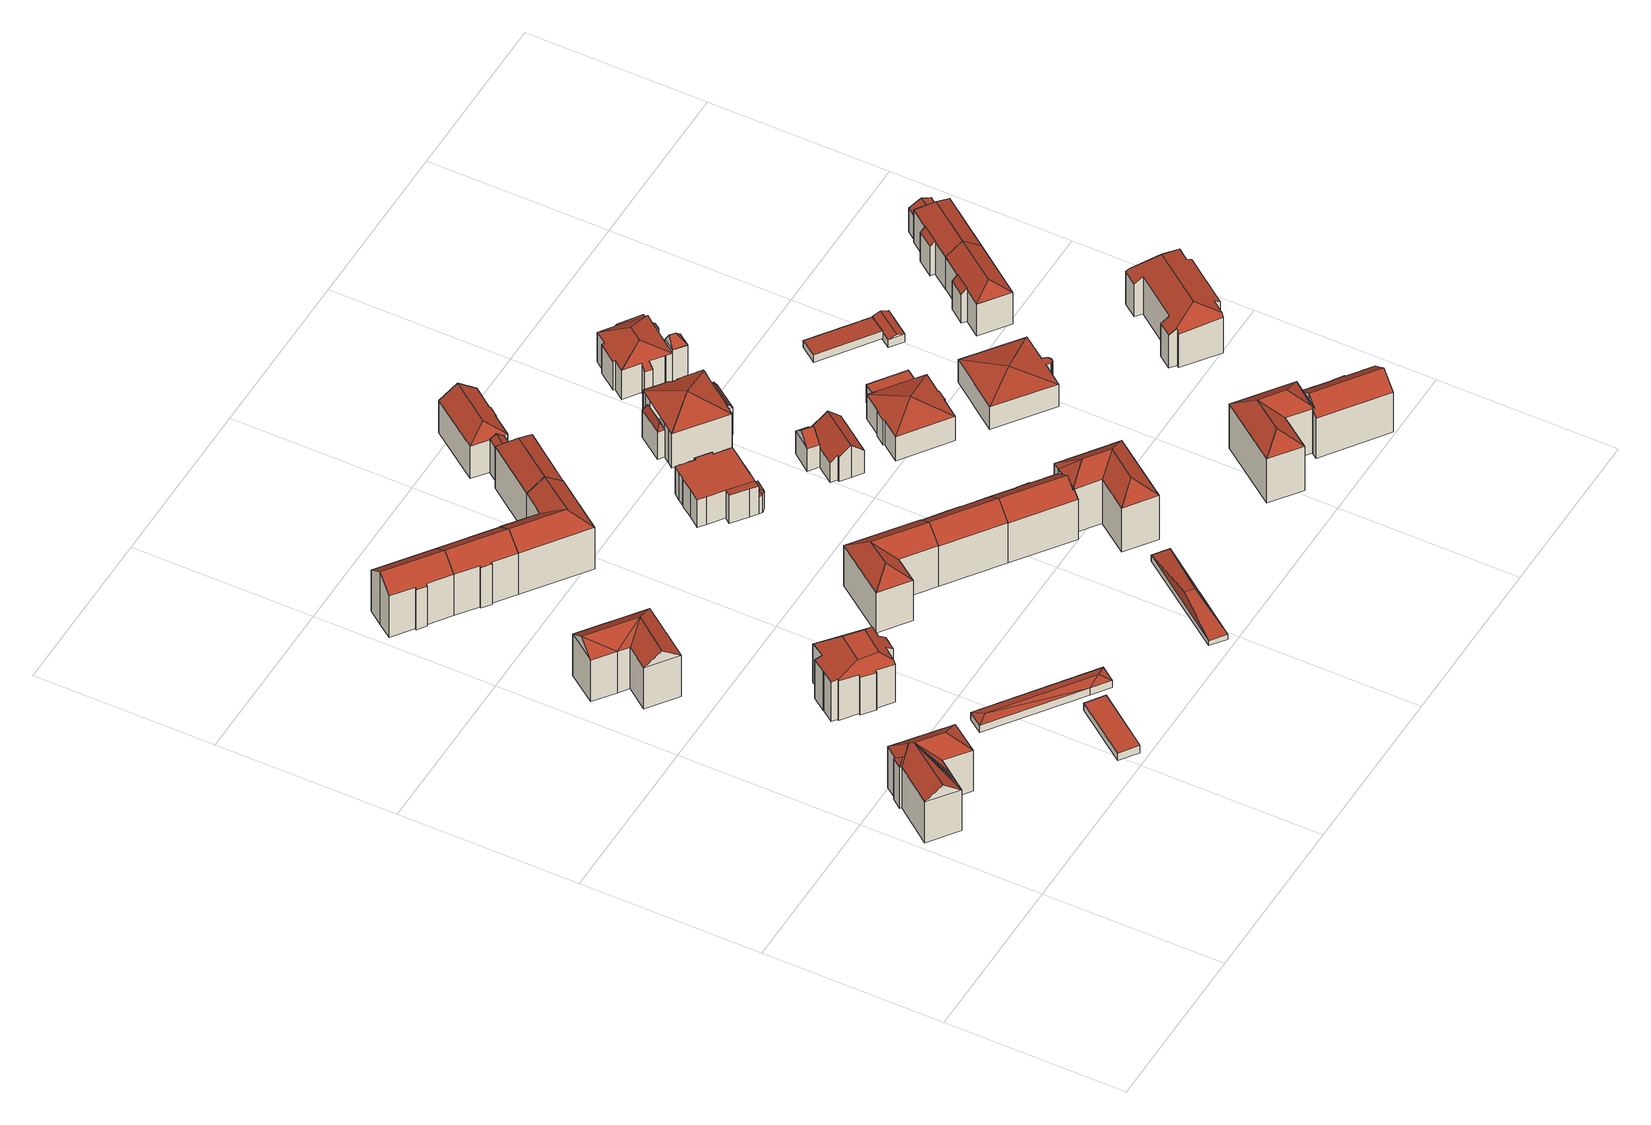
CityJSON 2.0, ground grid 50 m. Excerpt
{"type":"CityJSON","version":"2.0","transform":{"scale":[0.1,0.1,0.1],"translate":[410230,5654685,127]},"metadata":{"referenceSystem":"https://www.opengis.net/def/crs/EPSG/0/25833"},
"CityObjects":{
"building1":{"type":"Building","attributes":{"Dachtyp_tdc":"tdcFreeFormRoof","Gemeindeschluessel":14612000,"Dachneigung":37.19,"QualitaetDacherkennung":79,"Geometrietyp2DReferenz":"3000","measuredHeight":17.62,"function":"31001_9998","roofType":"5000"},"geometry":[{"type":"Solid","lod":"2","boundaries":[[[[0,1,2,3]],[[1,4,5,2]],[[4,6,7,5]],[[6,8,9,7]],[[8,10,11,9]],[[10,12,13,11]],[[12,14,15,13]],[[14,16,17,15]],[[16,18,19,17]],[[18,20,21,19]],[[20,22,23,21]],[[22,24,25,23]],[[24,0,3,25]],[[26,16,14]],[[26,18,16]],[[26,20,18]],[[26,22,20]],[[27,22,26]],[[28,29,26,14,12]],[[28,12,10]],[[30,31,29,28,10,8]],[[32,30,8,6]],[[33,32,6,4]],[[33,4,1]],[[31,30,32,33,1,0]],[[0,24,27,26,29,31]],[[22,27,24]],[[3,2,5,7,9,11,13,15,17,19,21,23,25]]]],"semantics":{"surfaces":[{"type":"WallSurface"},{"type":"RoofSurface"},{"type":"GroundSurface"}],"values":[[0,0,0,0,0,0,0,0,0,0,0,0,0,1,1,1,1,1,1,1,1,1,1,1,1,1,0,2]]}}]},
"building2":{"type":"Building","attributes":{"Dachtyp_tdc":"tdcFreeFormRoof","Gemeindeschluessel":14612000,"Dachneigung":36.85,"QualitaetDacherkennung":81,"Geometrietyp2DReferenz":"3000","measuredHeight":17.79,"function":"31001_9998","roofType":"5000"},"geometry":[{"type":"Solid","lod":"2","boundaries":[[[[34,35,36,37]],[[35,38,39,36]],[[38,40,41,39]],[[40,42,43,41]],[[42,44,45,43]],[[44,46,47,45]],[[46,34,37,47]],[[48,46,44]],[[49,46,48]],[[46,49,34]],[[50,48,44,42]],[[50,42,40]],[[48,50,40,38]],[[49,48,38,35]],[[49,35,34]],[[37,36,39,41,43,45,47]]]],"semantics":{"surfaces":[{"type":"WallSurface"},{"type":"RoofSurface"},{"type":"GroundSurface"}],"values":[[0,0,0,0,0,0,0,1,1,1,1,0,1,1,0,2]]}}]},
"building3":{"type":"Building","attributes":{"Dachtyp_tdc":"tdcPolyFlatRoof","Gemeindeschluessel":14612000,"Dachneigung":2.6,"QualitaetDacherkennung":69,"Geometrietyp2DReferenz":"3000","measuredHeight":2.66,"function":"31001_2463","roofType":"2100"},"geometry":[{"type":"Solid","lod":"2","boundaries":[[[[51,52,53,54]],[[52,55,56,53]],[[55,57,58,56]],[[57,59,60,58]],[[59,51,54,60]],[[59,57,55,52,51]],[[54,53,56,58,60]]]],"semantics":{"surfaces":[{"type":"WallSurface"},{"type":"RoofSurface"},{"type":"GroundSurface"}],"values":[[0,0,0,0,0,1,2]]}}]},
"building4":{"type":"Building","attributes":{"Dachtyp_tdc":"tdcFreeFormRoof","Gemeindeschluessel":14612000,"Dachneigung":16.1,"QualitaetDacherkennung":41,"Geometrietyp2DReferenz":"3000","measuredHeight":15.59,"function":"31001_9998","roofType":"5000"},"geometry":[{"type":"Solid","lod":"2","boundaries":[[[[61,62,63,64]],[[62,65,66,63]],[[65,67,68,66]],[[67,69,70,68]],[[69,71,72,70]],[[71,73,74,72]],[[73,75,76,74]],[[75,77,78,76]],[[77,79,80,78]],[[79,81,82,80]],[[81,83,84,82]],[[83,85,86,84]],[[85,87,88,86]],[[87,89,90,88]],[[89,91,92,90]],[[91,93,94,92]],[[93,95,96,94]],[[95,61,64,96]],[[77,97,98,99,100,83,81,79]],[[101,102,95,93,91,89,87,85,100,99]],[[101,103,104,71,69,67,65,62,61,102]],[[98,97,75,73,104,103]],[[99,98,103,101]],[[77,75,97]],[[85,83,100]],[[61,95,102]],[[73,71,104]],[[64,63,66,68,70,72,74,76,78,80,82,84,86,88,90,92,94,96]]]],"semantics":{"surfaces":[{"type":"WallSurface"},{"type":"RoofSurface"},{"type":"GroundSurface"}],"values":[[0,0,0,0,0,0,0,0,0,0,0,0,0,0,0,0,0,0,1,1,1,1,1,0,0,0,0,2]]}}]},
"building5":{"type":"Building","attributes":{"Dachtyp_tdc":"tdcFreeFormRoof","Gemeindeschluessel":14612000,"Dachneigung":17.69,"QualitaetDacherkennung":24,"Geometrietyp2DReferenz":"3000","measuredHeight":3.12,"function":"31001_2463","roofType":"5000"},"geometry":[{"type":"Solid","lod":"2","boundaries":[[[[105,106,107,108]],[[106,109,110,107]],[[109,111,112,110]],[[111,113,114,112]],[[113,105,108,114]],[[115,116,113,111]],[[115,111,109]],[[116,106,105]],[[115,106,116]],[[106,115,109]],[[116,105,113]],[[108,107,110,112,114]]]],"semantics":{"surfaces":[{"type":"WallSurface"},{"type":"RoofSurface"},{"type":"GroundSurface"}],"values":[[0,0,0,0,0,1,1,1,1,1,1,2]]}}]},
"building6":{"type":"Building","attributes":{"Dachtyp_tdc":"tdcGableRoof","Gemeindeschluessel":14612000,"Dachneigung":37.28,"QualitaetDacherkennung":87,"Geometrietyp2DReferenz":"3000","measuredHeight":17.75,"function":"31001_9998","roofType":"3100"},"geometry":[{"type":"Solid","lod":"2","boundaries":[[[[117,118,119,120]],[[118,121,122,119]],[[121,123,124,122]],[[123,125,126,124]],[[125,127,128,126]],[[127,129,130,128]],[[129,131,132,130]],[[131,133,134,132]],[[133,135,136,134]],[[135,117,120,136]],[[131,129,127,125]],[[125,123,121,118,117,135,133,131]],[[120,119,122,124,126,128,130,132,134,136]]]],"semantics":{"surfaces":[{"type":"WallSurface"},{"type":"RoofSurface"},{"type":"GroundSurface"}],"values":[[0,0,0,0,0,0,0,0,0,0,1,1,2]]}}]},
"building7":{"type":"Building","attributes":{"Dachtyp_tdc":"tdcGableRoof","Gemeindeschluessel":14612000,"Dachneigung":37.38,"QualitaetDacherkennung":84,"Geometrietyp2DReferenz":"3000","measuredHeight":17.75,"function":"31001_9998","roofType":"3100"},"geometry":[{"type":"Solid","lod":"2","boundaries":[[[[137,138,139,140]],[[138,141,142,139]],[[141,133,134,142]],[[133,131,132,134]],[[131,129,130,132]],[[129,143,144,130]],[[143,145,146,144]],[[145,147,148,146]],[[147,149,150,148]],[[149,137,140,150]],[[145,143,129,131]],[[131,133,141,138,137,149,147,145]],[[140,139,142,134,132,130,144,146,148,150]]]],"semantics":{"surfaces":[{"type":"WallSurface"},{"type":"RoofSurface"},{"type":"GroundSurface"}],"values":[[0,0,0,0,0,0,0,0,0,0,1,1,2]]}}]},
"building8":{"type":"Building","attributes":{"Dachtyp_tdc":"tdcFreeFormRoof","Gemeindeschluessel":14612000,"Dachneigung":36.62,"QualitaetDacherkennung":90,"Geometrietyp2DReferenz":"3000","measuredHeight":17.75,"function":"31001_9998","roofType":"5000"},"geometry":[{"type":"Solid","lod":"2","boundaries":[[[[147,151,144,148]],[[151,152,153,144]],[[152,154,155,153]],[[154,156,157,155]],[[156,158,159,157]],[[158,147,148,159]],[[160,161,162,158,156]],[[160,156,154]],[[161,160,154,152]],[[145,162,161,152,151]],[[145,151,147]],[[162,145,147,158]],[[148,144,153,155,157,159]]]],"semantics":{"surfaces":[{"type":"WallSurface"},{"type":"RoofSurface"},{"type":"GroundSurface"}],"values":[[0,0,0,0,0,0,1,0,1,1,0,1,2]]}}]},
"building9":{"type":"Building","attributes":{"Dachtyp_tdc":"tdcFreeFormRoof","Gemeindeschluessel":14612000,"Dachneigung":36.88,"QualitaetDacherkennung":76,"Geometrietyp2DReferenz":"3000","measuredHeight":17.45,"function":"31001_9998","roofType":"5000"},"geometry":[{"type":"Solid","lod":"2","boundaries":[[[[163,164,165,166]],[[164,167,168,165]],[[167,169,170,168]],[[169,171,172,170]],[[171,173,174,172]],[[173,163,166,174]],[[175,176,177,173,171]],[[175,171,169]],[[176,175,169,167]],[[178,177,176,167,164]],[[178,164,163]],[[177,178,163,173]],[[166,165,168,170,172,174]]]],"semantics":{"surfaces":[{"type":"WallSurface"},{"type":"RoofSurface"},{"type":"GroundSurface"}],"values":[[0,0,0,0,0,0,1,0,1,1,1,1,2]]}}]},
"building10":{"type":"Building","attributes":{"Dachtyp_tdc":"tdcHipRoof","Gemeindeschluessel":14612000,"Dachneigung":10.23,"QualitaetDacherkennung":12,"Geometrietyp2DReferenz":"3000","measuredHeight":5.28,"function":"31001_2463","roofType":"3200"},"geometry":[{"type":"Solid","lod":"2","boundaries":[[[[179,180,181,182]],[[180,183,184,181]],[[183,185,186,184]],[[185,179,182,186]],[[183,180,187]],[[179,185,188]],[[180,179,188,187]],[[185,183,187,188]],[[182,181,184,186]]]],"semantics":{"surfaces":[{"type":"WallSurface"},{"type":"RoofSurface"},{"type":"GroundSurface"}],"values":[[0,0,0,0,1,1,1,1,2]]}}]},
"building11":{"type":"Building","attributes":{"Dachtyp_tdc":"tdcHipAndGableRoof","Gemeindeschluessel":14612000,"Dachneigung":37.46,"QualitaetDacherkennung":87,"Geometrietyp2DReferenz":"3000","measuredHeight":17.75,"function":"31001_9998","roofType":"5000"},"geometry":[{"type":"Solid","lod":"2","boundaries":[[[[189,190,191,192]],[[190,193,194,191]],[[193,195,157,194]],[[195,196,155,157]],[[196,189,192,155]],[[193,197,198,199]],[[198,200,201,199]],[[195,193,199,201]],[[196,200,198,189]],[[195,201,200,196]],[[189,198,197,190]],[[190,197,193]],[[192,191,194,157,155]]]],"semantics":{"surfaces":[{"type":"WallSurface"},{"type":"RoofSurface"},{"type":"GroundSurface"}],"values":[[0,0,0,0,0,1,1,1,0,0,0,0,2]]}}]},
"building12":{"type":"Building","attributes":{"Dachtyp_tdc":"tdcGableRoof","Gemeindeschluessel":14612000,"Dachneigung":37.82,"QualitaetDacherkennung":70,"Geometrietyp2DReferenz":"3000","measuredHeight":17.47,"function":"31001_9998","roofType":"3100"},"geometry":[{"type":"Solid","lod":"2","boundaries":[[[[202,203,204,205]],[[203,206,207,204]],[[206,208,209,207]],[[208,210,211,209]],[[210,212,213,211]],[[212,214,172,213]],[[214,215,216,172]],[[215,217,170,216]],[[217,218,219,170]],[[218,202,205,219]],[[215,214,212,210]],[[210,208,206,203,202,218,217,215]],[[205,204,207,209,211,213,172,216,170,219]]]],"semantics":{"surfaces":[{"type":"WallSurface"},{"type":"RoofSurface"},{"type":"GroundSurface"}],"values":[[0,0,0,0,0,0,0,0,0,0,1,1,2]]}}]},
"building13":{"type":"Building","attributes":{"Gemeindeschluessel":14612000,"Geometrietyp2DReferenz":"3000","function":"31001_9998","roofType":"9999"},"children":["building13-1","building13-2","building13-3"]},
"building13-1":{"type":"BuildingPart","attributes":{"Dachtyp_tdc":"tdcPolyFlatRoof","Dachneigung":3.92,"QualitaetDacherkennung":46,"Geometrietyp2DReferenz":"3000","measuredHeight":9.42,"roofType":"2100"},"parents":["building13"],"geometry":[{"type":"MultiSurface","lod":"2","boundaries":[[[220,221,222,223]],[[221,224,225,222]],[[224,226,227,225]],[[228,226,224,221,220]],[[223,222,225,227,229,230]]],"semantics":{"surfaces":[{"type":"WallSurface"},{"type":"RoofSurface"},{"type":"GroundSurface"}],"values":[0,0,0,1,2]}}]},
"building13-2":{"type":"BuildingPart","attributes":{"Dachtyp_tdc":"tdcFreeFormRoof","Dachneigung":38.1,"QualitaetDacherkennung":14,"Geometrietyp2DReferenz":"3000","measuredHeight":6.63,"roofType":"5000"},"parents":["building13"],"geometry":[{"type":"MultiSurface","lod":"2","boundaries":[[[231,232,233,234]],[[232,235,236,233]],[[235,237,223,236]],[[237,238,230,223]],[[239,240,241,242]],[[240,231,234,241]],[[238,237,235,243]],[[235,232,244,243]],[[232,231,245,244]],[[231,240,239,245]],[[239,246,238,243,244,245]],[[234,233,236,223,230,229,242,241]]],"semantics":{"surfaces":[{"type":"WallSurface"},{"type":"RoofSurface"},{"type":"GroundSurface"}],"values":[0,0,0,0,0,0,1,1,1,1,1,2]}}]},
"building13-3":{"type":"BuildingPart","attributes":{"Dachtyp_tdc":"tdcPolyFlatRoof","Dachneigung":0,"QualitaetDacherkennung":69,"Geometrietyp2DReferenz":"3000","measuredHeight":9.29,"roofType":"1000"},"parents":["building13"],"geometry":[{"type":"MultiSurface","lod":"2","boundaries":[[[247,248,249,250]],[[248,251,252,249]],[[251,253,254,252]],[[253,255,256,254]],[[255,257,258,256]],[[257,259,260,258]],[[259,261,239,242,260]],[[261,259,257,255,253,251,248,247,262,263,264,265,266,267,268,269,270,226,228]],[[229,227,271,272,273,274,275,276,277,278,279,250,249,252,254,256,258,260,242]],[[270,271,227,226]],[[270,269,272,271]],[[269,268,273,272]],[[268,267,274,273]],[[267,266,275,274]],[[266,265,276,275]],[[265,264,277,276]],[[264,263,278,277]],[[263,262,279,278]],[[262,247,250,279]]],"semantics":{"surfaces":[{"type":"WallSurface"},{"type":"RoofSurface"},{"type":"GroundSurface"}],"values":[0,0,0,0,0,0,0,1,2,0,0,0,0,0,0,0,0,0,0]}}]},
"building14":{"type":"Building","attributes":{"Dachtyp_tdc":"tdcGableRoof","Gemeindeschluessel":14612000,"Dachneigung":37.68,"QualitaetDacherkennung":71,"Geometrietyp2DReferenz":"3000","measuredHeight":17.42,"function":"31001_9998","roofType":"3100"},"geometry":[{"type":"Solid","lod":"2","boundaries":[[[[280,281,213,282]],[[281,210,211,213]],[[210,208,209,211]],[[208,283,284,209]],[[283,285,286,284]],[[285,287,288,286]],[[287,289,290,288]],[[289,291,292,290]],[[291,293,294,292]],[[293,295,296,294]],[[295,297,298,296]],[[297,280,282,298]],[[293,291,289,287,285,283,208,210]],[[210,281,280,297,295,293]],[[282,213,211,209,284,286,288,290,292,294,296,298]]]],"semantics":{"surfaces":[{"type":"WallSurface"},{"type":"RoofSurface"},{"type":"GroundSurface"}],"values":[[0,0,0,0,0,0,0,0,0,0,0,0,1,1,2]]}}]},
"building15":{"type":"Building","attributes":{"Gemeindeschluessel":14612000,"Geometrietyp2DReferenz":"3000","function":"31001_9998","roofType":"9999"},"children":["building15-1","building15-2"]},
"building15-1":{"type":"BuildingPart","attributes":{"Dachtyp_tdc":"tdcGableRoof","Dachneigung":36.51,"QualitaetDacherkennung":67,"Geometrietyp2DReferenz":"3000","measuredHeight":12.42,"roofType":"3100"},"parents":["building15"],"geometry":[{"type":"MultiSurface","lod":"2","boundaries":[[[299,300,301,302]],[[300,303,191,301]],[[303,304,305,306,191]],[[303,300,307]],[[299,308,304,309]],[[300,299,309,307]],[[304,303,307,309]],[[302,301,191,306]]],"semantics":{"surfaces":[{"type":"WallSurface"},{"type":"RoofSurface"},{"type":"GroundSurface"}],"values":[0,0,0,0,0,1,1,2]}}]},
"building15-2":{"type":"BuildingPart","attributes":{"Dachtyp_tdc":"tdcHipAndGableRoof","Dachneigung":37.49,"QualitaetDacherkennung":87,"Geometrietyp2DReferenz":"3000","measuredHeight":14.77,"roofType":"5000"},"parents":["building15"],"geometry":[{"type":"MultiSurface","lod":"2","boundaries":[[[310,311,312,313]],[[311,314,315,312]],[[314,316,317,315]],[[316,318,319,317]],[[318,320,321,319]],[[320,322,299,302,321]],[[305,323,324,306]],[[323,325,326,324]],[[325,327,328,326]],[[327,310,313,328]],[[323,305,308,322,320,329]],[[320,318,316,314,311,310,327,329]],[[327,325,323,329]],[[313,312,315,317,319,321,302,306,324,326,328]]],"semantics":{"surfaces":[{"type":"WallSurface"},{"type":"RoofSurface"},{"type":"GroundSurface"}],"values":[0,0,0,0,0,0,0,0,0,0,1,1,1,2]}}]},
"building16":{"type":"Building","attributes":{"Dachtyp_tdc":"tdcFreeFormRoof","Gemeindeschluessel":14612000,"Dachneigung":36.94,"QualitaetDacherkennung":73,"Geometrietyp2DReferenz":"3000","measuredHeight":18.7,"function":"31001_9998","roofType":"5000"},"geometry":[{"type":"Solid","lod":"2","boundaries":[[[[330,297,331,332]],[[297,295,333,331]],[[295,334,335,333]],[[334,336,337,335]],[[336,338,339,337]],[[338,340,341,339]],[[340,342,343,341]],[[342,330,332,343]],[[344,345,340,338]],[[346,344,338,336]],[[334,346,336]],[[334,347,346]],[[347,334,295]],[[347,295,297]],[[344,346,347,297,330]],[[345,344,330,342]],[[345,342,340]],[[332,331,333,335,337,339,341,343]]]],"semantics":{"surfaces":[{"type":"WallSurface"},{"type":"RoofSurface"},{"type":"GroundSurface"}],"values":[[0,0,0,0,0,0,0,0,1,1,1,1,1,1,1,1,1,2]]}}]},
"building17":{"type":"Building","attributes":{"Gemeindeschluessel":14612000,"Geometrietyp2DReferenz":"3000","function":"31001_9998","roofType":"9999"},"children":["building17-1","building17-2"]},
"building17-1":{"type":"BuildingPart","attributes":{"Dachtyp_tdc":"tdcGableRoof","Dachneigung":39.1,"QualitaetDacherkennung":54,"Geometrietyp2DReferenz":"3000","measuredHeight":10.88,"roofType":"3100"},"parents":["building17"],"geometry":[{"type":"MultiSurface","lod":"2","boundaries":[[[348,349,350,351]],[[349,352,353,350]],[[352,354,355,353]],[[354,356,357,355]],[[358,359,360,361]],[[359,362,363,360]],[[362,364,365,363]],[[364,348,351,365]],[[359,358,356,354,352,349,348]],[[348,364,362,359]],[[351,350,353,355,357,361,360,363,365]]],"semantics":{"surfaces":[{"type":"WallSurface"},{"type":"RoofSurface"},{"type":"GroundSurface"}],"values":[0,0,0,0,0,0,0,0,1,1,2]}}]},
"building17-2":{"type":"BuildingPart","attributes":{"Dachtyp_tdc":"tdcGableRoof","Dachneigung":44.32,"QualitaetDacherkennung":79,"Geometrietyp2DReferenz":"3000","measuredHeight":10.87,"roofType":"3100"},"parents":["building17"],"geometry":[{"type":"MultiSurface","lod":"2","boundaries":[[[366,367,368,357,356]],[[367,369,370,368]],[[369,371,358,361,370]],[[369,367,372]],[[366,371,373]],[[367,366,373,372]],[[371,369,372,373]],[[357,368,370,361]]],"semantics":{"surfaces":[{"type":"WallSurface"},{"type":"RoofSurface"},{"type":"GroundSurface"}],"values":[0,0,0,0,0,1,1,2]}}]},
"building18":{"type":"Building","attributes":{"Gemeindeschluessel":14612000,"Geometrietyp2DReferenz":"3000","function":"31001_9998","roofType":"9999"},"children":["building18-1","building18-2","building18-3"]},
"building18-1":{"type":"BuildingPart","attributes":{"Dachtyp_tdc":"tdcFreeFormRoof","Dachneigung":55.09,"QualitaetDacherkennung":14,"Geometrietyp2DReferenz":"3000","measuredHeight":10.55,"roofType":"5000"},"parents":["building18"],"geometry":[{"type":"MultiSurface","lod":"2","boundaries":[[[374,375,376,377]],[[375,378,379,376]],[[378,380,381,379]],[[382,380,378]],[[383,382,378,375]],[[383,375,374]],[[382,383,374,380]],[[377,376,379,381]]],"semantics":{"surfaces":[{"type":"WallSurface"},{"type":"RoofSurface"},{"type":"GroundSurface"}],"values":[0,0,0,0,1,0,1,2]}}]},
"building18-2":{"type":"BuildingPart","attributes":{"Dachtyp_tdc":"tdcTentRoof","Dachneigung":25.06,"QualitaetDacherkennung":81,"Geometrietyp2DReferenz":"3000","measuredHeight":15.35,"roofType":"3500"},"parents":["building18"],"geometry":[{"type":"MultiSurface","lod":"2","boundaries":[[[384,385,386,387,388,389,390]],[[391,392,393,394,395,396,397,384,390]],[[398,399,400,401,402,391,390]],[[381,403,404,405,406,407,408,409,410,411,412,413,414,415,416,417,418,377]],[[389,398,390]],[[400,381,380]],[[400,399,403,381]],[[399,398,404,403]],[[398,389,405,404]],[[389,388,406,405]],[[388,387,407,406]],[[386,385,409,408,419]],[[385,384,410,409]],[[384,397,411,410]],[[397,396,412,411]],[[396,395,413,412]],[[395,394,414,413]],[[394,393,415,414]],[[393,392,416,415]],[[392,391,417,416]],[[391,402,418,417]],[[402,401,374,377,418]]],"semantics":{"surfaces":[{"type":"RoofSurface"},{"type":"GroundSurface"},{"type":"WallSurface"}],"values":[0,0,0,1,0,2,2,2,2,2,2,2,2,2,2,2,2,2,2,2,2,2]}}]},
"building18-3":{"type":"BuildingPart","attributes":{"Dachtyp_tdc":"tdcFreeFormRoof","Dachneigung":67.86,"QualitaetDacherkennung":15,"Geometrietyp2DReferenz":"3000","measuredHeight":11.6,"roofType":"5000"},"parents":["building18"],"geometry":[{"type":"MultiSurface","lod":"2","boundaries":[[[407,420,421,408]],[[422,423,420,407]],[[423,424,421,420]],[[424,419,408,421]],[[423,422,425]],[[422,419,426,425]],[[419,424,426]],[[424,423,425,426]]],"semantics":{"surfaces":[{"type":"GroundSurface"},{"type":"WallSurface"},{"type":"RoofSurface"}],"values":[0,1,1,1,2,2,2,2]}}]},
"building19":{"type":"Building","attributes":{"Gemeindeschluessel":14612000,"Geometrietyp2DReferenz":"3000","function":"31001_9998","roofType":"9999"},"children":["building19-1","building19-2"]},
"building19-1":{"type":"BuildingPart","attributes":{"Dachtyp_tdc":"tdcPolyFlatRoof","Dachneigung":0,"QualitaetDacherkennung":52,"Geometrietyp2DReferenz":"3000","measuredHeight":6.09,"roofType":"1000"},"parents":["building19"],"geometry":[{"type":"MultiSurface","lod":"2","boundaries":[[[427,428,429,430]],[[428,431,432,429]],[[433,427,430,434]],[[433,431,428,427]],[[430,429,432,434]]],"semantics":{"surfaces":[{"type":"WallSurface"},{"type":"RoofSurface"},{"type":"GroundSurface"}],"values":[0,0,0,1,2]}}]},
"building19-2":{"type":"BuildingPart","attributes":{"Dachtyp_tdc":"tdcTentRoof","Dachneigung":21.92,"QualitaetDacherkennung":84,"Geometrietyp2DReferenz":"3000","measuredHeight":11.39,"roofType":"3500"},"parents":["building19"],"geometry":[{"type":"MultiSurface","lod":"2","boundaries":[[[435,436,437,438]],[[436,439,440,437]],[[439,441,442,440]],[[441,443,444,442]],[[443,445,446,444]],[[445,447,448,446]],[[447,449,450,448]],[[449,451,452,450]],[[451,453,454,452]],[[453,455,456,454]],[[455,457,458,456]],[[457,459,433,434,458]],[[460,435,438,432,431]],[[445,443,441,439,436,435,461]],[[447,445,461]],[[457,455,453,451,449,447,461]],[[435,460,459,457,461]],[[438,437,440,442,444,446,448,450,452,454,456,458,434,432]]],"semantics":{"surfaces":[{"type":"WallSurface"},{"type":"RoofSurface"},{"type":"GroundSurface"}],"values":[0,0,0,0,0,0,0,0,0,0,0,0,0,1,1,1,1,2]}}]},
"building20":{"type":"Building","attributes":{"Gemeindeschluessel":14612000,"Geometrietyp2DReferenz":"3000","function":"31001_9998","roofType":"9999"},"children":["building20-1","building20-2","building20-3"]},
"building20-1":{"type":"BuildingPart","attributes":{"Dachtyp_tdc":"tdcHipAndGableRoof","Dachneigung":66.17,"QualitaetDacherkennung":19,"Geometrietyp2DReferenz":"3000","measuredHeight":9.41,"roofType":"5000"},"parents":["building20"],"geometry":[{"type":"MultiSurface","lod":"2","boundaries":[[[462,463,464,465]],[[463,466,467,464]],[[466,468,469,467]],[[470,471,472,473]],[[471,474,475,472]],[[474,476,477,475]],[[476,478,479,477]],[[478,480,481,479]],[[480,482,483,481]],[[482,484,485,483]],[[484,486,487,485]],[[486,462,465,487]],[[482,480,478,476,474,471,488]],[[471,470,489,488]],[[489,462,468,466,463,462,486,484,482,488]],[[465,464,467,469,465,490,473,472,475,477,479,481,483,485,487]]],"semantics":{"surfaces":[{"type":"WallSurface"},{"type":"RoofSurface"},{"type":"GroundSurface"}],"values":[0,0,0,0,0,0,0,0,0,0,0,0,1,1,1,2]}}]},
"building20-2":{"type":"BuildingPart","attributes":{"Dachtyp_tdc":"tdcHipAndGableRoof","Dachneigung":56.72,"QualitaetDacherkennung":64,"Geometrietyp2DReferenz":"3000","measuredHeight":14.34,"roofType":"5000"},"parents":["building20"],"geometry":[{"type":"MultiSurface","lod":"2","boundaries":[[[491,492,493,494]],[[495,492,491]],[[496,497,498,499]],[[495,491,497,496]],[[491,494,500,498,497]],[[501,495,496,499,502]],[[492,495,503]],[[501,504,503,495]],[[504,493,492,503]],[[494,493,504,501]]],"semantics":{"surfaces":[{"type":"WallSurface"},{"type":"GroundSurface"},{"type":"RoofSurface"}],"values":[0,0,1,0,0,0,2,2,2,0]}}]},
"building20-3":{"type":"BuildingPart","attributes":{"Dachtyp_tdc":"tdcFreeFormRoof","Dachneigung":24.87,"QualitaetDacherkennung":47,"Geometrietyp2DReferenz":"3000","measuredHeight":12.99,"roofType":"5000"},"parents":["building20"],"geometry":[{"type":"MultiSurface","lod":"2","boundaries":[[[500,505,506,498]],[[505,507,508,506]],[[507,509,510,508]],[[509,511,512,510]],[[511,513,514,512]],[[513,515,516,514]],[[515,517,518,516]],[[517,519,520,518]],[[519,521,522,520]],[[521,523,524,522]],[[523,525,526,524]],[[525,527,528,526]],[[527,529,470,473,528]],[[530,469,468]],[[530,502,499,469]],[[531,529,527,532]],[[527,525,523,521,519,517,533,532]],[[517,515,513,511,509,507,505,500,533]],[[500,502,530,531,532,533]],[[499,498,506,508,510,512,514,516,518,520,522,524,526,528,473,490,465,469]]],"semantics":{"surfaces":[{"type":"WallSurface"},{"type":"RoofSurface"},{"type":"GroundSurface"}],"values":[0,0,0,0,0,0,0,0,0,0,0,0,0,0,0,1,1,1,1,2]}}]},
"building21":{"type":"Building","attributes":{"Dachtyp_tdc":"tdcFreeFormRoof","Gemeindeschluessel":14612000,"Dachneigung":36.7,"QualitaetDacherkennung":75,"Geometrietyp2DReferenz":"3000","measuredHeight":18.76,"function":"31001_9998","roofType":"5000"},"geometry":[{"type":"Solid","lod":"2","boundaries":[[[[534,535,536,537]],[[535,538,539,536]],[[538,540,541,539]],[[540,542,543,541]],[[542,544,545,543]],[[544,546,547,545]],[[546,548,549,547]],[[548,534,537,549]],[[550,551,552,548,546]],[[550,546,544]],[[551,550,544,542]],[[553,554,552,551,542,540]],[[553,540,538]],[[535,553,538]],[[534,553,535]],[[553,534,554]],[[552,554,534,548]],[[537,536,539,541,543,545,547,549]]]],"semantics":{"surfaces":[{"type":"WallSurface"},{"type":"RoofSurface"},{"type":"GroundSurface"}],"values":[[0,0,0,0,0,0,0,0,1,1,1,1,1,1,1,1,1,2]]}}]},
"building22":{"type":"Building","attributes":{"Dachtyp_tdc":"tdcPolyFlatRoof","Gemeindeschluessel":14612000,"Dachneigung":0,"QualitaetDacherkennung":63,"Geometrietyp2DReferenz":"3000","measuredHeight":2.38,"function":"31001_9998","roofType":"1000"},"geometry":[{"type":"Solid","lod":"2","boundaries":[[[[555,556,557,472]],[[556,558,559,557]],[[558,560,479,559]],[[560,561,477,479]],[[561,562,475,477]],[[562,555,472,475]],[[562,561,560,558,556,555]],[[472,557,559,479,477,475]]]],"semantics":{"surfaces":[{"type":"WallSurface"},{"type":"RoofSurface"},{"type":"GroundSurface"}],"values":[[0,0,0,0,0,0,1,2]]}}]},
"building23":{"type":"Building","attributes":{"Dachtyp_tdc":"tdcTentRoof","Gemeindeschluessel":14612000,"Dachneigung":12.91,"QualitaetDacherkennung":79,"Geometrietyp2DReferenz":"3000","measuredHeight":9.61,"function":"31001_9998","roofType":"3500"},"geometry":[{"type":"Solid","lod":"2","boundaries":[[[[563,564,565,566]],[[564,567,568,565]],[[567,569,570,568]],[[569,571,572,570]],[[571,573,574,572]],[[573,575,576,574]],[[575,577,578,576]],[[577,579,580,578]],[[579,581,582,580]],[[583,584,585,586]],[[584,563,566,585]],[[563,584,587]],[[564,563,587]],[[583,581,579,577,575,573,571,569,567,564,587]],[[584,583,587]],[[566,565,568,570,572,574,576,578,580,582,586,585]],[[581,583,586,582]]]],"semantics":{"surfaces":[{"type":"WallSurface"},{"type":"RoofSurface"},{"type":"GroundSurface"}],"values":[[0,0,0,0,0,0,0,0,0,0,0,1,1,1,1,2,0]]}}]},
"building24":{"type":"Building","attributes":{"Dachtyp_tdc":"tdcGableRoof","Gemeindeschluessel":14612000,"Dachneigung":37.34,"QualitaetDacherkennung":73,"Geometrietyp2DReferenz":"3000","measuredHeight":17.41,"function":"31001_9998","roofType":"3100"},"geometry":[{"type":"Solid","lod":"2","boundaries":[[[[588,589,590,591]],[[589,592,593,590]],[[592,594,595,593]],[[588,596,597,598,599,600,601,602]],[[602,603,594,592,589,588]],[[595,604,605,606,607,608,609,610,611,591,590,593]],[[594,603,604,595]],[[603,602,605,604]],[[602,601,606,605]],[[601,600,607,606]],[[600,599,608,607]],[[599,598,609,608]],[[598,597,610,609]],[[597,596,611,610]],[[596,588,591,611]]]],"semantics":{"surfaces":[{"type":"WallSurface"},{"type":"RoofSurface"},{"type":"GroundSurface"}],"values":[[0,0,0,1,1,2,0,0,0,0,0,0,0,0,0]]}}]},
"building25":{"type":"Building","attributes":{"Dachtyp_tdc":"tdcPolyFlatRoof","Gemeindeschluessel":14612000,"Dachneigung":3.28,"QualitaetDacherkennung":78,"Geometrietyp2DReferenz":"3000","measuredHeight":2.49,"function":"31001_2463","roofType":"2100"},"geometry":[{"type":"Solid","lod":"2","boundaries":[[[[612,613,614,615]],[[613,616,617,614]],[[616,618,619,617]],[[618,612,615,619]],[[618,616,613,612]],[[615,614,617,619]]]],"semantics":{"surfaces":[{"type":"WallSurface"},{"type":"RoofSurface"},{"type":"GroundSurface"}],"values":[[0,0,0,0,1,2]]}}]},
"building26":{"type":"Building","attributes":{"Dachtyp_tdc":"tdcFreeFormRoof","Gemeindeschluessel":14612000,"Dachneigung":17.51,"QualitaetDacherkennung":56,"Geometrietyp2DReferenz":"3000","measuredHeight":3.33,"function":"31001_9998","roofType":"5000"},"geometry":[{"type":"Solid","lod":"2","boundaries":[[[[620,621,622,623]],[[621,624,625,622]],[[624,626,627,625]],[[626,620,623,627]],[[624,621,628,629]],[[629,628,620,626]],[[621,620,628]],[[626,624,629]],[[623,622,625,627]]]],"semantics":{"surfaces":[{"type":"WallSurface"},{"type":"RoofSurface"},{"type":"GroundSurface"}],"values":[[0,0,0,0,1,1,0,0,2]]}}]},
"building27":{"type":"Building","attributes":{"Gemeindeschluessel":14612000,"Geometrietyp2DReferenz":"3000","function":"31001_9998","roofType":"9999"},"children":["building27-1","building27-2"]},
"building27-1":{"type":"BuildingPart","attributes":{"Dachtyp_tdc":"tdcHipAndGableRoof","Dachneigung":37.62,"QualitaetDacherkennung":90,"Geometrietyp2DReferenz":"3000","measuredHeight":14.47,"roofType":"5000"},"parents":["building27"],"geometry":[{"type":"MultiSurface","lod":"2","boundaries":[[[630,631,632,633]],[[631,634,635,632]],[[636,637,638,639]],[[637,640,641,638]],[[640,630,633,641]],[[642,630,643]],[[640,644,643,630]],[[645,646,642,643,644,647]],[[636,645,647,637]],[[637,647,644,640]],[[631,642,646,634]],[[630,642,631]],[[633,632,635,639,638,641]]],"semantics":{"surfaces":[{"type":"WallSurface"},{"type":"RoofSurface"},{"type":"GroundSurface"}],"values":[0,0,0,0,0,1,1,1,0,0,0,0,2]}}]},
"building27-2":{"type":"BuildingPart","attributes":{"Dachtyp_tdc":"tdcPolyFlatRoof","Dachneigung":48.89,"QualitaetDacherkennung":56,"Geometrietyp2DReferenz":"3000","measuredHeight":11.13,"roofType":"2100"},"parents":["building27"],"geometry":[{"type":"MultiSurface","lod":"2","boundaries":[[[648,649,650,651]],[[649,652,645,636,639,650]],[[653,648,651,635,634,646]],[[653,652,649,648]],[[651,650,639,635]]],"semantics":{"surfaces":[{"type":"WallSurface"},{"type":"RoofSurface"},{"type":"GroundSurface"}],"values":[0,0,0,1,2]}}]},
"building28":{"type":"Building","attributes":{"name":"Polizeirevier Dresden-Süd Außenstelle Kaitzer Straße","Dachtyp_tdc":"tdcFreeFormRoof","Gemeindeschluessel":14612000,"Dachneigung":30.11,"QualitaetDacherkennung":42,"Geometrietyp2DReferenz":"3000","measuredHeight":16.57,"function":"31001_3071","roofType":"5000"},"geometry":[{"type":"Solid","lod":"2","boundaries":[[[[654,655,656,657]],[[655,658,659,656]],[[658,660,661,659]],[[660,662,663,661]],[[662,664,665,663]],[[664,666,667,665]],[[666,668,669,667]],[[668,670,671,669]],[[670,672,673,671]],[[672,674,675,673]],[[674,676,677,675]],[[676,678,679,677]],[[678,680,681,679]],[[680,682,683,681]],[[682,684,685,683]],[[684,654,657,685]],[[686,687,684,682,680,688]],[[689,690,670,668,666,691]],[[676,674,672,690,689,686,688,678]],[[689,691,664,662,660,658,655,654,687,686]],[[672,670,690]],[[666,664,691]],[[680,678,688]],[[654,684,687]],[[657,656,659,661,663,665,667,669,671,673,675,677,679,681,683,685]]]],"semantics":{"surfaces":[{"type":"WallSurface"},{"type":"RoofSurface"},{"type":"GroundSurface"}],"values":[[0,0,0,0,0,0,0,0,0,0,0,0,0,0,0,0,1,1,1,1,0,0,0,0,2]]}}]},
"building29":{"type":"Building","attributes":{"Gemeindeschluessel":14612000,"Geometrietyp2DReferenz":"3000","function":"31001_9998","roofType":"9999"},"children":["building29-1","building29-2","building29-3"]},
"building29-1":{"type":"BuildingPart","attributes":{"Dachtyp_tdc":"tdcGableRoof","Dachneigung":31.1,"QualitaetDacherkennung":14,"Geometrietyp2DReferenz":"3000","measuredHeight":10.06,"roofType":"3100"},"parents":["building29"],"geometry":[{"type":"MultiSurface","lod":"2","boundaries":[[[692,693,694,695]],[[693,696,697,694]],[[698,692,695,699]],[[698,700,701,692]],[[702,701,700,703]],[[693,702,703,696]],[[692,701,702,693]],[[695,694,697,699]]],"semantics":{"surfaces":[{"type":"WallSurface"},{"type":"RoofSurface"},{"type":"GroundSurface"}],"values":[0,0,0,1,1,0,0,2]}}]},
"building29-2":{"type":"BuildingPart","attributes":{"Dachtyp_tdc":"tdcHipAndGableRoof","Dachneigung":37.43,"QualitaetDacherkennung":87,"Geometrietyp2DReferenz":"3000","measuredHeight":14.63,"roofType":"5000"},"parents":["building29"],"geometry":[{"type":"MultiSurface","lod":"2","boundaries":[[[704,705,706,707]],[[705,708,698,699,706]],[[709,710,711,697,696,703]],[[710,640,712,711]],[[640,637,713,712]],[[637,714,715,713]],[[710,716,717,718,719]],[[720,721,722,644,719,718]],[[710,719,644,640]],[[637,722,721,714]],[[640,644,722,637]],[[704,720,718,705]],[[705,718,717,708]],[[708,717,716,709]],[[709,716,710]],[[715,707,706,699,697,711,712,713]]],"semantics":{"surfaces":[{"type":"WallSurface"},{"type":"RoofSurface"},{"type":"GroundSurface"}],"values":[0,0,0,0,0,0,1,1,1,0,0,0,0,0,0,2]}}]},
"building29-3":{"type":"BuildingPart","attributes":{"Dachtyp_tdc":"tdcPolyFlatRoof","Dachneigung":47.28,"QualitaetDacherkennung":58,"Geometrietyp2DReferenz":"3000","measuredHeight":11.27,"roofType":"2100"},"parents":["building29"],"geometry":[{"type":"MultiSurface","lod":"2","boundaries":[[[723,724,725,715,714,721]],[[724,726,727,725]],[[726,728,720,704,707,727]],[[728,726,724,723]],[[715,725,727,707]]],"semantics":{"surfaces":[{"type":"WallSurface"},{"type":"RoofSurface"},{"type":"GroundSurface"}],"values":[0,0,0,1,2]}}]}
},
"vertices":[
[83,431,167],[79,434,167],[79,434,28],[83,431,28],[100,461,167],[100,461,28],[103,459,167],[103,459,28],[128,493,167],[128,493,28],[273,386,167],[273,386,28],[215,306,167],[215,306,28],[149,355,167],[149,355,28],[122,319,167],[122,319,28],[110,302,167],[110,302,28],[99,288,167],[99,288,28],[83,266,167],[83,266,28],[4,325,167],[4,325,28],[138,424,204],[44,296,204],[204,375,204],[139,424,205],[136,440,196],[137,440,196],[106,435,180],[103,437,180],
[51,1266,163],[110,1347,163],[110,1347,22],[51,1266,22],[275,1225,163],[275,1225,22],[170,1082,163],[170,1082,22],[89,1142,163],[89,1142,22],[135,1204,163],[135,1204,22],[109,1223,163],[109,1223,22],[205,1214,200],[80,1307,200],[129,1112,200],
[518,12,57],[470,47,55],[470,47,31],[518,12,31],[583,201,55],[583,201,31],[631,166,57],[631,166,31],[521,15,57],[521,15,31],
[276,711,164],[263,721,159],[263,721,27],[276,711,27],[288,755,159],[288,755,27],[286,756,158],[286,756,27],[314,794,158],[314,794,27],[330,782,164],[330,782,27],[360,824,157],[360,824,27],[482,733,150],[482,733,27],[454,696,163],[454,696,27],[470,684,149],[470,684,27],[445,649,149],[445,649,27],[428,661,163],[428,661,27],[395,617,154],[395,617,27],[353,648,157],[353,648,27],[350,644,152],[350,644,27],[316,670,154],[316,670,27],[319,674,159],[319,674,27],[274,707,161],[274,707,27],[474,722,163],[440,724,182],[390,658,182],[401,625,163],[341,690,182],[275,709,164],[394,762,182],[356,818,164],
[682,176,58],[633,211,58],[633,211,34],[682,176,34],[394,384,58],[394,384,34],[423,425,58],[423,425,34],[711,217,58],[711,217,34],[429,390,66],[676,211,66],
[96,1739,152],[72,1757,152],[72,1757,16],[96,1739,16],[75,1760,156],[75,1760,16],[19,1802,156],[19,1802,16],[48,1842,194],[48,1842,16],[78,1883,155],[78,1883,16],[217,1781,155],[217,1781,16],[187,1740,194],[187,1740,16],[158,1700,156],[158,1700,16],[99,1743,156],[99,1743,16],
[236,1637,153],[212,1655,153],[212,1655,16],[236,1637,16],[214,1658,156],[214,1658,16],[355,1680,155],[355,1680,16],[325,1639,194],[325,1639,16],[296,1598,156],[296,1598,16],[238,1640,156],[238,1640,16],
[355,1680,156],[441,1617,156],[441,1617,16],[485,1677,156],[485,1677,16],[565,1619,156],[565,1619,16],[461,1477,156],[461,1477,16],[525,1648,193],[452,1548,193],[450,1548,194],
[669,716,154],[589,774,154],[589,774,17],[669,716,17],[695,920,154],[695,920,17],[860,799,154],[860,799,17],[801,718,154],[801,718,17],[715,780,154],[715,780,17],[830,758,191],[706,849,191],[704,849,190],[658,785,190],
[968,15,39],[928,45,39],[928,45,23],[968,15,23],[1116,304,44],[1116,304,23],[1157,274,44],[1157,274,23],[1015,157,76],[1038,141,76],
[590,1820,155],[599,1814,155],[599,1814,16],[590,1820,16],[670,1761,155],[670,1761,16],[565,1619,155],[485,1677,155],[599,1814,157],[590,1820,157],[611,1766,194],[485,1677,157],[524,1648,194],
[923,757,150],[950,738,150],[950,738,17],[923,757,17],[948,735,153],[948,735,17],[1011,690,153],[1011,690,17],[981,649,192],[981,649,17],[951,608,153],[951,608,17],[801,718,153],[830,758,192],[830,758,17],[860,799,152],[921,755,153],[921,755,17],
[808,1215,117],[789,1229,117],[789,1229,23],[808,1215,23],[746,1262,117],[746,1262,23],[758,1278,116],[758,1278,23],[820,1232,116],[820,1232,23],[808,1216,23],
[855,1243,81],[832,1212,81],[832,1212,23],[855,1243,23],[817,1209,81],[817,1209,23],[808,1215,80],[808,1216,81],[838,1256,81],[852,1245,81],[852,1245,23],[838,1256,23],[819,1217,87],[826,1221,89],[840,1241,89],[820,1232,81],
[803,1403,116],[817,1392,116],[817,1392,23],[803,1403,23],[821,1398,116],[821,1398,23],[859,1369,116],[859,1369,23],[855,1364,116],[855,1364,23],[896,1334,116],[896,1334,23],[846,1267,116],[846,1267,23],[838,1256,116],[793,1410,116],[784,1417,116],[773,1425,116],[758,1405,116],[748,1391,116],[743,1386,116],[720,1354,116],[697,1323,116],[717,1308,116],[717,1308,23],[697,1323,23],[720,1354,23],[743,1386,23],[748,1391,23],[758,1405,23],[773,1425,23],[784,1417,23],[793,1410,23],
[1103,498,153],[951,608,152],[1103,498,17],[1071,645,153],[1071,645,17],[1074,649,150],[1074,649,17],[1101,629,150],[1101,629,17],[1098,626,153],[1098,626,17],[1158,582,153],[1158,582,17],[1129,541,192],[1129,541,17],[1112,517,169],[1112,517,17],[1115,515,169],[1115,515,17],
[662,1834,124],[630,1790,124],[630,1790,16],[662,1834,16],[599,1814,127],[631,1857,127],[631,1857,125],[631,1857,16],[613,1803,140],[651,1843,125],[645,1847,140],
[773,1969,125],[731,1912,125],[731,1912,16],[773,1969,16],[734,1910,122],[734,1910,16],[715,1884,122],[715,1884,16],[712,1886,125],[712,1886,16],[670,1829,125],[670,1829,16],[662,1834,125],[589,1888,126],[589,1888,16],[692,2029,126],[692,2029,16],[732,1999,164],[732,1999,16],[647,1883,164],
[1176,471,169],[1115,515,20],[1176,471,20],[1112,517,20],[1158,582,169],[1158,582,20],[1170,599,169],[1170,599,20],[1316,493,169],[1316,493,20],[1193,324,169],[1193,324,20],[1112,383,169],[1112,383,20],[1246,482,207],[1182,394,207],[1182,529,207],[1118,518,172],
[1028,1079,128],[1001,1098,101],[1001,1098,19],[1028,1079,19],[1005,1104,101],[1005,1104,19],[988,1116,84],[988,1116,19],[1022,1163,84],[1022,1163,19],[1061,1217,84],[1105,1185,128],[1105,1185,19],[1061,1217,19],[1133,1165,96],[1133,1165,19],[1056,1059,96],[1056,1059,19],
[1022,1163,95],[995,1182,95],[995,1182,19],[1035,1236,96],[1035,1236,19],[1061,1217,96],[1015,1210,128],[1042,1190,128],
[1063,1486,102],[1079,1474,102],[1079,1474,10],[1063,1486,10],[1028,1405,102],[1028,1405,10],[1012,1417,102],[1012,1417,10],[1020,1411,116],[1071,1480,116],
[954,1609,128],[947,1599,128],[934,1581,127],[883,1513,126],[870,1495,126],[859,1480,125],[972,1499,164],[1083,1513,128],[1087,1518,125],[1031,1559,125],[1027,1554,128],[1010,1567,128],[1013,1572,125],[958,1613,125],[988,1385,125],[999,1400,126],[1012,1417,126],[1063,1486,127],[1076,1503,128],[999,1400,10],[988,1385,10],[859,1480,10],[870,1495,10],[883,1513,10],[934,1581,10],[947,1599,10],[954,1609,10],[958,1613,10],[1013,1572,10],[1010,1567,10],[1027,1554,10],[1031,1559,10],[1087,1518,10],[1083,1513,10],[1076,1503,10],[934,1581,102],
[867,1524,10],[918,1593,10],[883,1513,102],[867,1524,102],[918,1593,102],[881,1526,126],[920,1579,126],
[1271,1169,80],[1362,1103,80],[1362,1103,19],[1271,1169,19],[1332,1062,80],[1332,1062,19],[1241,1128,80],[1241,1128,19],
[1352,1048,101],[1315,997,101],[1315,997,19],[1352,1048,19],[1317,995,100],[1317,995,19],[1297,967,100],[1297,967,19],[1295,969,101],[1295,969,19],[1258,918,101],[1258,918,19],[1128,1012,101],[1128,1012,19],[1165,1062,101],[1165,1062,19],[1162,1064,100],[1162,1064,19],[1182,1092,100],[1182,1092,19],[1185,1090,101],[1185,1090,19],[1222,1142,101],[1222,1142,19],[1241,1128,101],[1332,1062,101],[1239,1030,133],
[1197,1729,96],[1200,1710,93],[1200,1710,15],[1197,1729,15],[1189,1695,93],[1189,1695,15],[1171,1694,96],[1171,1694,15],[1116,1789,69],[1131,1810,68],[1131,1810,15],[1116,1789,15],[1173,1779,82],[1173,1779,15],[1185,1781,63],[1185,1781,15],[1198,1772,67],[1198,1772,15],[1218,1757,74],[1218,1757,15],[1212,1749,96],[1212,1749,15],[1211,1748,96],[1211,1748,15],[1202,1736,96],[1202,1736,15],[1141,1783,109],[1135,1774,109],[1135,1774,15],
[1144,1591,125],[1144,1591,126],[1112,1615,126],[1112,1615,125],[1169,1625,125],[1169,1625,15],[1144,1591,15],[1112,1615,15],[1137,1649,15],[1112,1615,114],[1137,1649,125],[1137,1649,114],[1138,1621,158],[1124,1631,158],
[1099,1625,114],[1099,1625,15],[1096,1627,114],[1096,1627,15],[1062,1652,114],[1062,1652,15],[1052,1637,102],[1052,1637,15],[1035,1650,102],[1035,1650,15],[1046,1664,114],[1046,1664,15],[1003,1695,114],[1003,1695,15],[1025,1725,114],[1025,1725,15],[1021,1728,111],[1021,1728,15],[1060,1781,111],[1060,1781,15],[1064,1777,114],[1064,1777,15],[1088,1809,114],[1088,1809,15],[1116,1789,114],[1171,1694,114],[1197,1729,114],[1114,1731,145],[1086,1693,145],
[1695,218,169],[1683,201,169],[1683,201,19],[1695,218,19],[1635,136,169],[1635,136,19],[1631,139,169],[1631,139,19],[1572,183,169],[1572,183,19],[1508,95,169],[1508,95,19],[1427,155,169],[1427,155,19],[1550,324,169],[1550,324,19],[1497,166,207],[1560,253,207],[1561,253,207],[1634,144,173],[1625,207,207],
[1131,1810,39],[1152,1838,39],[1152,1838,15],[1213,1792,39],[1213,1792,15],[1198,1772,39],[1185,1781,39],[1173,1779,39],
[1440,1009,92],[1588,900,91],[1588,900,16],[1440,1009,16],[1541,835,91],[1541,835,16],[1552,827,88],[1552,827,16],[1555,822,87],[1555,822,16],[1555,816,86],[1555,816,16],[1550,809,86],[1550,809,16],[1545,807,86],[1545,807,16],[1539,807,88],[1539,807,16],[1527,816,91],[1527,816,16],[1482,756,91],[1334,865,92],[1334,865,16],[1482,756,16],[1462,882,112],
[1816,44,191],[1787,3,153],[1787,3,17],[1816,44,17],[1620,124,153],[1620,124,17],[1631,139,168],[1631,139,17],[1845,84,154],[1781,130,153],[1784,134,150],[1758,153,150],[1755,149,153],[1683,201,154],[1654,161,191],[1635,136,168],[1635,136,17],[1654,161,17],[1683,201,17],[1755,149,17],[1758,153,17],[1784,134,17],[1781,130,17],[1845,84,17],
[1332,1346,43],[1366,1394,40],[1366,1394,18],[1332,1346,18],[1516,1286,40],[1516,1286,18],[1483,1239,43],[1483,1239,18],
[1516,1286,41],[1553,1260,42],[1553,1260,15],[1516,1286,15],[1500,1188,42],[1500,1188,15],[1465,1214,41],[1465,1214,15],[1536,1273,49],[1484,1200,49],
[1679,988,122],[1601,1045,122],[1601,1045,15],[1679,988,15],[1634,1089,122],[1634,1089,15],[1665,1132,122],[1706,1187,122],[1706,1187,15],[1665,1132,15],[1783,1130,122],[1783,1130,15],[1601,1045,124],[1656,1041,160],[1743,1160,160],[1665,1132,124],[1634,1089,124],[1706,1187,124],
[1622,1098,110],[1654,1141,110],[1654,1141,15],[1622,1098,15],[1665,1132,127],[1634,1089,127],
[1730,588,119],[1757,624,119],[1757,624,9],[1730,588,9],[1775,611,135],[1775,611,9],[1863,730,135],[1863,730,9],[1845,744,119],[1845,744,9],[1874,783,119],[1874,783,9],[1891,769,127],[1891,769,9],[1894,773,121],[1894,773,9],[1990,703,130],[1990,703,9],[1963,666,140],[1963,666,9],[1976,657,131],[1976,657,9],[1880,527,131],[1880,527,9],[1868,537,140],[1868,537,9],[1838,497,130],[1838,497,9],[1743,567,121],[1743,567,9],[1748,574,133],[1748,574,9],[1812,563,175],[1745,576,132],[1843,503,140],[1918,708,175],[1985,696,140],[1881,777,126],
[1838,1359,94],[1886,1324,94],[1886,1324,14],[1838,1359,14],[1863,1293,94],[1863,1293,14],[1815,1329,94],[1815,1329,14],[1843,1308,114],[1865,1339,114],[1886,1324,104],[1863,1293,104],
[1773,1279,122],[1812,1331,122],[1812,1331,14],[1773,1279,14],[1815,1329,122],[1863,1293,122],[1889,1274,122],[1889,1274,14],[1783,1130,14],[1706,1187,14],[1740,1234,122],[1740,1234,14],[1863,1293,123],[1815,1329,124],[1812,1331,125],[1832,1280,160],[1773,1279,125],[1740,1234,125],[1706,1187,125],
[1740,1234,126],[1729,1242,112],[1729,1242,14],[1762,1287,112],[1762,1287,14],[1773,1279,126]
]}
